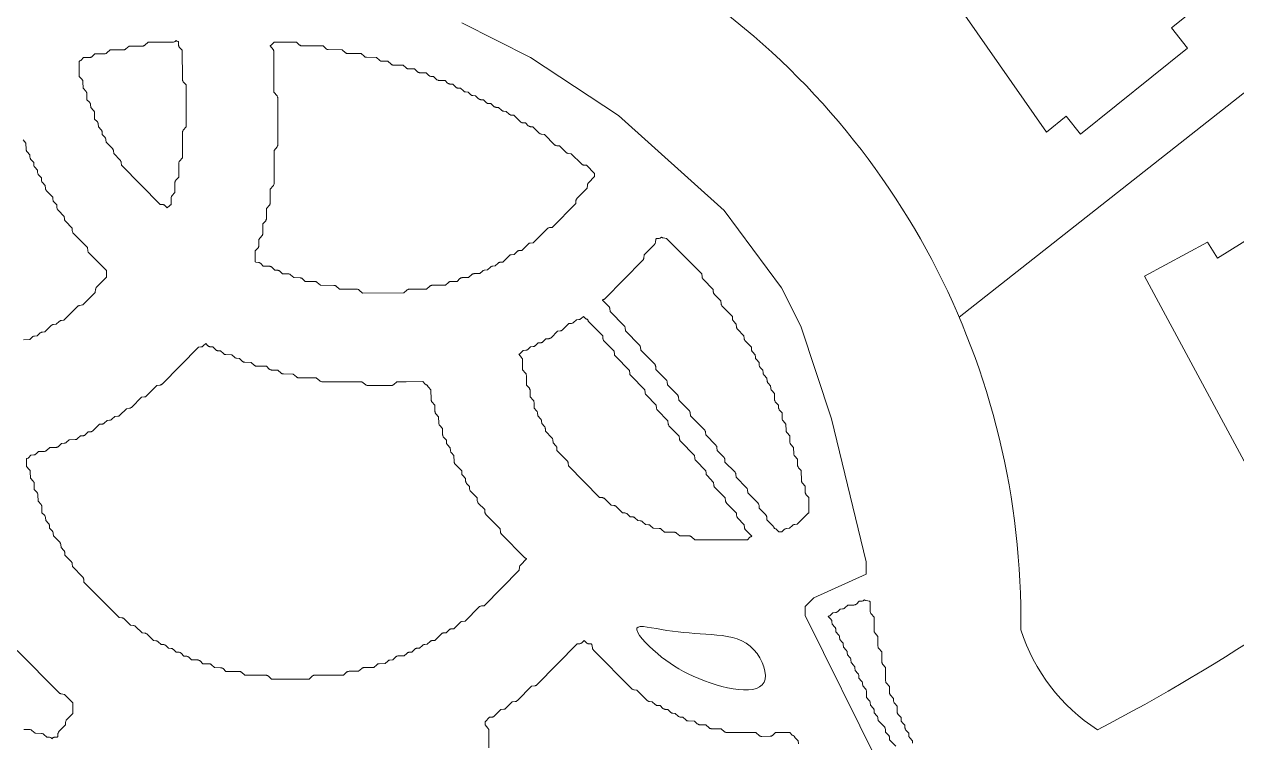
# Model space of a CAD drawing. Header units: inches. Extents: x 36 to 81.1, y 17.3 to 55.9.
# Drawn here: x 50.72 to 59.15, y 40.26 to 45.26 of the extents above; entities that cross this region are included whole.
import ezdxf

# ---------------------------------------------------------------- set-up
doc = ezdxf.new("R2010")
doc.units = ezdxf.units.IN
for name, color, linetype, lineweight in [('01_ORIGINAL_CAD', 7, 'Continuous', 20), ('02_APPROVED_PDF_OUTLINES', 7, 'Continuous', 15), ('04_APPROVED_PERIMETER', 7, 'Continuous', 15)]:
    doc.layers.add(name, color=color, linetype=linetype, lineweight=lineweight)

msp = doc.modelspace()

# ---------------------------------------------------------------- linework, layer by layer
at = {"layer": '01_ORIGINAL_CAD'}
msp.add_lwpolyline([(62.206, 47.145), (57.2226, 43.2199)], dxfattribs=at)
for points in [[(57.4256, 45.973), (58.2175, 46.6014), (59.0752, 45.5336), (58.6991, 45.2316), (58.8112, 45.092), (58.066, 44.4935), (57.9663, 44.6177), (57.8299, 44.5081), (56.9344, 45.7906), (57.343, 46.0759)], [(59.0193, 43.6305), (59.8775, 44.1647), (60.6082, 43.0063), (60.2002, 42.749), (60.2957, 42.5976), (59.4873, 42.0877), (59.4023, 42.2224), (59.2543, 42.1291), (58.5105, 43.5051), (58.9489, 43.7421)]]:
    msp.add_lwpolyline(points, close=True, dxfattribs=at)
msp.add_lwpolyline([(50.1404, 46.0145, -0.546754), (57.6505, 41.0455, 0.171391), (58.1845, 40.3509, 0.171391)], format="xyb", dxfattribs=at)
msp.add_arc((51.9611, 52.2915), 13.465, 297.52814, 322.85486, dxfattribs=at)
at = {"layer": '02_APPROVED_PDF_OUTLINES'}
for points in [[(51.1021, 45.0011), (51.1034, 45.0014), (51.1065, 45.0024), (51.1094, 45.0039), (51.1122, 45.0057), (51.1146, 45.0078), (51.1319, 45.0251), (51.1745, 45.026), (51.1776, 45.0263), (51.1806, 45.0269), (51.1835, 45.0279), (51.1863, 45.0293), (51.1889, 45.0309), (51.1912, 45.0329), (51.211, 45.0518), (51.2774, 45.0521), (51.2804, 45.0523), (51.2833, 45.0528), (51.2862, 45.0537), (51.289, 45.055), (51.2915, 45.0565), (51.2939, 45.0584), (51.3166, 45.0787), (51.41, 45.079), (51.413, 45.0792), (51.416, 45.0798), (51.4189, 45.0807), (51.4216, 45.0819), (51.4242, 45.0835), (51.4266, 45.0854), (51.4493, 45.1056), (51.5427, 45.106), (51.5457, 45.1061), (51.5487, 45.1067), (51.5515, 45.1076), (51.5543, 45.1089), (51.5569, 45.1104), (51.5592, 45.1123), (51.582, 45.1325), (51.755, 45.133), (51.7585, 45.1332), (51.7619, 45.134), (51.7652, 45.1352), (51.7684, 45.1369), (51.7712, 45.139), (51.7771, 45.1441), (51.7788, 45.1426), (51.7813, 45.1409), (51.7839, 45.1395), (51.7866, 45.1384), (51.7895, 45.1376), (51.7922, 45.1371), (51.7928, 45.1126), (51.7931, 45.1096), (51.7937, 45.1067), (51.7947, 45.1038), (51.796, 45.1011), (51.7976, 45.0986), (51.7995, 45.0963), (51.8183, 45.0761), (51.819, 44.8745), (51.8192, 44.8709), (51.82, 44.8674), (51.8213, 44.8641), (51.823, 44.861), (51.8252, 44.8581), (51.8453, 44.8351), (51.8459, 44.5441), (51.8258, 44.521), (51.8237, 44.5182), (51.8219, 44.515), (51.8207, 44.5117), (51.8199, 44.5082), (51.8197, 44.5046), (51.8197, 44.3293), (51.7997, 44.3063), (51.7975, 44.3034), (51.7958, 44.3003), (51.7946, 44.297), (51.7938, 44.2935), (51.7935, 44.2899), (51.7935, 44.1951), (51.7734, 44.1721), (51.7712, 44.1692), (51.7695, 44.1661), (51.7683, 44.1627), (51.7675, 44.1593), (51.7672, 44.1557), (51.7671, 44.0878), (51.747, 44.0647), (51.7449, 44.0618), (51.7432, 44.0587), (51.7419, 44.0554), (51.7412, 44.0519), (51.7409, 44.0483), (51.7408, 44.0024), (51.74, 44.0022), (51.7368, 44.0008), (51.7339, 43.999), (51.7312, 43.9968), (51.7144, 43.9808), (51.6976, 43.9968), (51.6948, 43.9991), (51.6918, 44.0009), (51.6885, 44.0023), (51.685, 44.0032), (51.6815, 44.0036), (51.6652, 44.0043), (51.3946, 44.2772), (51.3929, 44.2971), (51.3923, 44.3005), (51.3913, 44.3038), (51.3899, 44.307), (51.388, 44.3099), (51.3858, 44.3125), (51.3414, 44.3576), (51.3396, 44.3776), (51.3391, 44.381), (51.3381, 44.3843), (51.3366, 44.3874), (51.3348, 44.3903), (51.3325, 44.393), (51.2886, 44.4376), (51.2878, 44.4544), (51.2874, 44.4579), (51.2865, 44.4614), (51.2851, 44.4646), (51.2833, 44.4676), (51.2811, 44.4704), (51.2619, 44.4909), (51.2612, 44.5081), (51.2608, 44.5116), (51.2599, 44.515), (51.2585, 44.5183), (51.2567, 44.5213), (51.2545, 44.524), (51.2349, 44.545), (51.2331, 44.5654), (51.2326, 44.5688), (51.2316, 44.5721), (51.2301, 44.5752), (51.2283, 44.5781), (51.2261, 44.5807), (51.2088, 44.5983), (51.2078, 44.6417), (51.2076, 44.6447), (51.207, 44.6477), (51.206, 44.6506), (51.2047, 44.6533), (51.2031, 44.6559), (51.2011, 44.6582), (51.1815, 44.6792), (51.1797, 44.6996), (51.1792, 44.703), (51.1782, 44.7062), (51.1768, 44.7093), (51.1749, 44.7122), (51.1727, 44.7148), (51.1557, 44.7323), (51.1554, 44.7727), (51.1551, 44.7762), (51.1543, 44.7797), (51.153, 44.783), (51.1513, 44.7861), (51.1492, 44.789), (51.1288, 44.8122), (51.1278, 44.8564), (51.1276, 44.8594), (51.1269, 44.8624), (51.126, 44.8652), (51.1246, 44.868), (51.123, 44.8705), (51.1211, 44.8729), (51.1023, 44.893)], [(52.4291, 45.1095), (52.4304, 45.1097), (52.4335, 45.1108), (52.4365, 45.1122), (52.4392, 45.114), (52.4416, 45.1162), (52.4587, 45.1332), (52.6122, 45.1333), (52.635, 45.1131), (52.6374, 45.1112), (52.6399, 45.1097), (52.6427, 45.1084), (52.6456, 45.1075), (52.6485, 45.107), (52.6515, 45.1068), (52.7975, 45.1066), (52.8174, 45.0878), (52.8198, 45.0858), (52.8224, 45.0841), (52.8252, 45.0828), (52.8282, 45.0818), (52.8312, 45.0812), (52.8343, 45.0809), (52.9307, 45.08), (52.9536, 45.0596), (52.956, 45.0578), (52.9586, 45.0562), (52.9613, 45.055), (52.9642, 45.0541), (52.9671, 45.0535), (52.9701, 45.0533), (53.0631, 45.0531), (53.0829, 45.0343), (53.0853, 45.0323), (53.0879, 45.0306), (53.0907, 45.0293), (53.0937, 45.0283), (53.0967, 45.0277), (53.0998, 45.0275), (53.1692, 45.0265), (53.1892, 45.0076), (53.1915, 45.0056), (53.1941, 45.0039), (53.1969, 45.0026), (53.1998, 45.0016), (53.2028, 45.001), (53.2058, 45.0007), (53.2493, 44.9998), (53.2723, 44.9794), (53.2747, 44.9775), (53.2772, 44.9759), (53.28, 44.9747), (53.2828, 44.9738), (53.2858, 44.9733), (53.2888, 44.9731), (53.3552, 44.9729), (53.3751, 44.954), (53.3774, 44.952), (53.38, 44.9504), (53.3828, 44.949), (53.3857, 44.948), (53.3887, 44.9474), (53.3918, 44.9472), (53.4347, 44.9463), (53.4548, 44.9272), (53.4571, 44.9253), (53.4597, 44.9236), (53.4625, 44.9223), (53.4654, 44.9213), (53.4684, 44.9206), (53.4714, 44.9204), (53.5141, 44.9195), (53.5314, 44.9023), (53.5341, 44.9), (53.537, 44.8981), (53.5401, 44.8967), (53.5434, 44.8956), (53.5468, 44.8951), (53.5668, 44.8933), (53.5876, 44.8737), (53.5899, 44.8717), (53.5925, 44.87), (53.5953, 44.8687), (53.5982, 44.8677), (53.6012, 44.8671), (53.6043, 44.8668), (53.6469, 44.8659), (53.6643, 44.8487), (53.6669, 44.8464), (53.6698, 44.8445), (53.6729, 44.8431), (53.6762, 44.8421), (53.6797, 44.8415), (53.6997, 44.8398), (53.7204, 44.8201), (53.7232, 44.8178), (53.7262, 44.816), (53.7295, 44.8146), (53.733, 44.8137), (53.7365, 44.8132), (53.7533, 44.8125), (53.7736, 44.7933), (53.7763, 44.791), (53.7794, 44.7892), (53.7827, 44.7878), (53.7861, 44.7869), (53.7897, 44.7864), (53.8061, 44.7857), (53.8237, 44.7683), (53.8263, 44.766), (53.8292, 44.7641), (53.8324, 44.7627), (53.8357, 44.7617), (53.8391, 44.7611), (53.8591, 44.7593), (53.8798, 44.7397), (53.8826, 44.7374), (53.8857, 44.7356), (53.8889, 44.7342), (53.8924, 44.7333), (53.8959, 44.7328), (53.9127, 44.7321), (53.933, 44.7129), (53.9357, 44.7106), (53.9388, 44.7088), (53.9421, 44.7074), (53.9455, 44.7065), (53.9491, 44.706), (53.9658, 44.7053), (53.9861, 44.6861), (53.9889, 44.6838), (53.9919, 44.682), (53.9952, 44.6806), (53.9987, 44.6797), (54.0022, 44.6792), (54.019, 44.6785), (54.0393, 44.6593), (54.042, 44.657), (54.0451, 44.6552), (54.0484, 44.6538), (54.0518, 44.6529), (54.0554, 44.6524), (54.0721, 44.6517), (54.0924, 44.6325), (54.0952, 44.6302), (54.0982, 44.6284), (54.1015, 44.627), (54.105, 44.6261), (54.1085, 44.6256), (54.125, 44.6249), (54.1718, 44.5791), (54.1741, 44.5771), (54.1767, 44.5754), (54.1794, 44.5741), (54.1822, 44.573), (54.1852, 44.5723), (54.1882, 44.572), (54.205, 44.5713), (54.2253, 44.5521), (54.228, 44.5498), (54.2311, 44.5479), (54.2344, 44.5465), (54.2378, 44.5456), (54.2414, 44.5452), (54.2577, 44.5445), (54.3019, 44.5003), (54.3045, 44.498), (54.3075, 44.4961), (54.3106, 44.4946), (54.314, 44.4936), (54.3174, 44.4931), (54.337, 44.4913), (54.4082, 44.4199), (54.4109, 44.4176), (54.4138, 44.4157), (54.4169, 44.4142), (54.4203, 44.4132), (54.4237, 44.4126), (54.4433, 44.4109), (54.488, 44.3662), (54.4906, 44.364), (54.4935, 44.3621), (54.4967, 44.3606), (54.5, 44.3596), (54.5035, 44.359), (54.5231, 44.3573), (54.5943, 44.2858), (54.5969, 44.2835), (54.5998, 44.2816), (54.603, 44.2802), (54.6063, 44.2791), (54.6098, 44.2786), (54.6293, 44.2768), (54.6867, 44.219), (54.6868, 44.1981), (54.6434, 44.1538), (54.6412, 44.1512), (54.6393, 44.1483), (54.6379, 44.1452), (54.6369, 44.1419), (54.6364, 44.1384), (54.6347, 44.1185), (54.564, 44.0464), (54.5618, 44.0438), (54.5599, 44.0409), (54.5585, 44.0378), (54.5575, 44.0344), (54.5569, 44.031), (54.5553, 44.0111), (54.3913, 43.8449), (54.3718, 43.8431), (54.3683, 43.8426), (54.365, 43.8415), (54.3618, 43.84), (54.3589, 43.8381), (54.3563, 43.8358), (54.2588, 43.7374), (54.2393, 43.7357), (54.2358, 43.7351), (54.2325, 43.7341), (54.2293, 43.7326), (54.2264, 43.7307), (54.2238, 43.7284), (54.1798, 43.6841), (54.1635, 43.6834), (54.1599, 43.683), (54.1565, 43.6821), (54.1532, 43.6807), (54.1501, 43.6788), (54.1473, 43.6765), (54.1267, 43.6568), (54.1067, 43.655), (54.1033, 43.6545), (54.0999, 43.6534), (54.0968, 43.652), (54.0938, 43.6501), (54.0912, 43.6478), (54.0472, 43.6035), (54.0309, 43.6028), (54.0273, 43.6024), (54.0239, 43.6014), (54.0206, 43.6), (54.0175, 43.5982), (54.0148, 43.5959), (53.9946, 43.5767), (53.9779, 43.5759), (53.9743, 43.5755), (53.9708, 43.5746), (53.9676, 43.5732), (53.9645, 43.5713), (53.9617, 43.569), (53.9411, 43.5493), (53.9211, 43.5475), (53.9177, 43.547), (53.9144, 43.546), (53.9112, 43.5445), (53.9083, 43.5426), (53.9057, 43.5403), (53.8886, 43.5233), (53.849, 43.523), (53.846, 43.5228), (53.8431, 43.5223), (53.8402, 43.5213), (53.8375, 43.5201), (53.8349, 43.5185), (53.8326, 43.5167), (53.8096, 43.4962), (53.7662, 43.4952), (53.7632, 43.495), (53.7601, 43.4943), (53.7572, 43.4933), (53.7545, 43.492), (53.7519, 43.4903), (53.7495, 43.4883), (53.7296, 43.4693), (53.6866, 43.4683), (53.6836, 43.4681), (53.6806, 43.4674), (53.6777, 43.4664), (53.6749, 43.4651), (53.6723, 43.4634), (53.67, 43.4614), (53.6502, 43.4426), (53.5573, 43.4423), (53.5543, 43.4421), (53.5513, 43.4415), (53.5484, 43.4406), (53.5457, 43.4394), (53.5431, 43.4378), (53.5407, 43.4359), (53.518, 43.4157), (53.3981, 43.4153), (53.3951, 43.4151), (53.3921, 43.4146), (53.3892, 43.4137), (53.3865, 43.4124), (53.3839, 43.4108), (53.3815, 43.409), (53.3588, 43.3887), (53.0718, 43.3885), (53.049, 43.4087), (53.0466, 43.4106), (53.0441, 43.4122), (53.0413, 43.4134), (53.0384, 43.4143), (53.0355, 43.4149), (53.0325, 43.415), (52.9125, 43.4152), (52.8897, 43.4355), (52.8873, 43.4373), (52.8847, 43.4389), (52.882, 43.4401), (52.8791, 43.441), (52.8762, 43.4416), (52.8732, 43.4418), (52.7798, 43.442), (52.7569, 43.4622), (52.7546, 43.4641), (52.752, 43.4656), (52.7492, 43.4669), (52.7464, 43.4678), (52.7434, 43.4683), (52.7404, 43.4685), (52.674, 43.4687), (52.6541, 43.4875), (52.6518, 43.4895), (52.6492, 43.4912), (52.6464, 43.4925), (52.6435, 43.4935), (52.6405, 43.4941), (52.6375, 43.4944), (52.594, 43.4953), (52.571, 43.5157), (52.5687, 43.5176), (52.5661, 43.5192), (52.5634, 43.5204), (52.5605, 43.5213), (52.5575, 43.5218), (52.5546, 43.522), (52.515, 43.5222), (52.4978, 43.5393), (52.4952, 43.5416), (52.4922, 43.5435), (52.4891, 43.5449), (52.4858, 43.5459), (52.4824, 43.5465), (52.4624, 43.5482), (52.4416, 43.5679), (52.4393, 43.5699), (52.4367, 43.5715), (52.4339, 43.5729), (52.431, 43.5739), (52.428, 43.5745), (52.425, 43.5748), (52.3823, 43.5757), (52.365, 43.5929), (52.3623, 43.5952), (52.3594, 43.597), (52.3563, 43.5985), (52.353, 43.5995), (52.3496, 43.6), (52.33, 43.6018), (52.3258, 43.606), (52.3257, 43.6809), (52.3443, 43.701), (52.3463, 43.7034), (52.3479, 43.7059), (52.3492, 43.7087), (52.3502, 43.7116), (52.3508, 43.7145), (52.351, 43.7176), (52.3519, 43.7617), (52.3721, 43.785), (52.3742, 43.7878), (52.376, 43.7909), (52.3772, 43.7943), (52.378, 43.7978), (52.3782, 43.8013), (52.3784, 43.8688), (52.3971, 43.8889), (52.399, 43.8913), (52.4006, 43.8939), (52.402, 43.8967), (52.4029, 43.8996), (52.4035, 43.9026), (52.4037, 43.9057), (52.4046, 43.9765), (52.4248, 43.9997), (52.4269, 44.0026), (52.4286, 44.0057), (52.4299, 44.0091), (52.4307, 44.0125), (52.4309, 44.0161), (52.431, 44.1109), (52.4511, 44.1339), (52.4532, 44.1368), (52.4549, 44.1399), (52.4562, 44.1433), (52.457, 44.1468), (52.4572, 44.1504), (52.457, 44.3799), (52.478, 44.406), (52.48, 44.4088), (52.4815, 44.4118), (52.4826, 44.415), (52.4833, 44.4184), (52.4835, 44.4217), (52.4829, 44.7438), (52.4827, 44.7472), (52.482, 44.7505), (52.4809, 44.7537), (52.4793, 44.7567), (52.4774, 44.7595), (52.4563, 44.7856), (52.4558, 45.0659), (52.4555, 45.0692), (52.4548, 45.0726), (52.4537, 45.0757), (52.4522, 45.0788), (52.4502, 45.0815), (52.4291, 45.1077)], [(55.1516, 43.7771), (55.1528, 43.7761), (55.1555, 43.7743), (55.1584, 43.7728), (55.1614, 43.7717), (55.1646, 43.7711), (55.1872, 43.7678), (55.4322, 43.5208), (55.4339, 43.5009), (55.4345, 43.4975), (55.4355, 43.4942), (55.4369, 43.491), (55.4388, 43.4881), (55.441, 43.4855), (55.5116, 43.414), (55.5123, 43.3972), (55.5126, 43.3942), (55.5133, 43.3913), (55.5143, 43.3885), (55.5157, 43.3858), (55.5173, 43.3833), (55.5193, 43.381), (55.5652, 43.3333), (55.567, 43.3131), (55.5675, 43.3097), (55.5685, 43.3064), (55.57, 43.3032), (55.5719, 43.3003), (55.5741, 43.2977), (55.6446, 43.2262), (55.6454, 43.2094), (55.6458, 43.2059), (55.6467, 43.2025), (55.6481, 43.1993), (55.6499, 43.1962), (55.6521, 43.1935), (55.6717, 43.1725), (55.6735, 43.1521), (55.674, 43.1487), (55.675, 43.1454), (55.6765, 43.1423), (55.6783, 43.1394), (55.6806, 43.1368), (55.725, 43.0917), (55.7267, 43.0717), (55.7273, 43.0682), (55.7283, 43.065), (55.7297, 43.0618), (55.7316, 43.0589), (55.7338, 43.0563), (55.7778, 43.0116), (55.7785, 42.9948), (55.7789, 42.9913), (55.7798, 42.9879), (55.7812, 42.9846), (55.783, 42.9816), (55.7852, 42.9789), (55.8044, 42.9583), (55.8052, 42.9412), (55.8056, 42.9377), (55.8065, 42.9342), (55.8078, 42.931), (55.8096, 42.928), (55.8119, 42.9252), (55.831, 42.9047), (55.8318, 42.8875), (55.8322, 42.884), (55.8331, 42.8806), (55.8345, 42.8773), (55.8363, 42.8743), (55.8385, 42.8716), (55.8577, 42.851), (55.8585, 42.8338), (55.8589, 42.8303), (55.8598, 42.8269), (55.8611, 42.8237), (55.8629, 42.8206), (55.8652, 42.8179), (55.8848, 42.7969), (55.8865, 42.7765), (55.8871, 42.7731), (55.8881, 42.7699), (55.8895, 42.7668), (55.8913, 42.7639), (55.8936, 42.7613), (55.911, 42.7434), (55.9118, 42.7265), (55.9122, 42.723), (55.9131, 42.7196), (55.9144, 42.7163), (55.9162, 42.7133), (55.9185, 42.7106), (55.9374, 42.6903), (55.9384, 42.6466), (55.9387, 42.6435), (55.9393, 42.6406), (55.9403, 42.6377), (55.9416, 42.635), (55.9432, 42.6324), (55.9452, 42.6301), (55.9647, 42.6091), (55.9665, 42.5887), (55.9671, 42.5853), (55.9681, 42.5821), (55.9695, 42.5789), (55.9713, 42.5761), (55.9735, 42.5734), (55.9906, 42.5559), (55.9909, 42.5156), (55.9912, 42.512), (55.992, 42.5086), (55.9932, 42.5052), (55.995, 42.5021), (55.9971, 42.4993), (56.0175, 42.4761), (56.0185, 42.4319), (56.0187, 42.4289), (56.0193, 42.4259), (56.0203, 42.423), (56.0216, 42.4203), (56.0233, 42.4178), (56.0252, 42.4154), (56.0442, 42.3951), (56.0452, 42.3514), (56.0454, 42.3484), (56.046, 42.3454), (56.047, 42.3425), (56.0483, 42.3398), (56.05, 42.3373), (56.0519, 42.3349), (56.0709, 42.3146), (56.0719, 42.2709), (56.0721, 42.2679), (56.0727, 42.2649), (56.0737, 42.262), (56.075, 42.2593), (56.0767, 42.2568), (56.0786, 42.2544), (56.0976, 42.2341), (56.0986, 42.1904), (56.0988, 42.1874), (56.0994, 42.1844), (56.1004, 42.1815), (56.1017, 42.1788), (56.1034, 42.1763), (56.1053, 42.1739), (56.1242, 42.1537), (56.1253, 42.0832), (56.1255, 42.0802), (56.1262, 42.0772), (56.1271, 42.0743), (56.1284, 42.0715), (56.1301, 42.0689), (56.132, 42.0666), (56.151, 42.0463), (56.152, 42.0026), (56.1523, 41.9995), (56.1529, 41.9966), (56.1539, 41.9937), (56.1552, 41.991), (56.1568, 41.9884), (56.1587, 41.9861), (56.1775, 41.966), (56.1777, 41.8578), (56.1764, 41.8576), (56.1732, 41.8565), (56.1703, 41.855), (56.1675, 41.8532), (56.1651, 41.851), (56.0946, 41.7799), (56.0783, 41.7792), (56.0747, 41.7788), (56.0713, 41.7779), (56.068, 41.7764), (56.0649, 41.7746), (56.0622, 41.7723), (56.0415, 41.7526), (56.0215, 41.7508), (56.0181, 41.7503), (56.0148, 41.7493), (56.0116, 41.7478), (56.0087, 41.7459), (56.0061, 41.7436), (55.9891, 41.7266), (55.9691, 41.7266), (55.952, 41.7436), (55.9495, 41.7458), (55.9468, 41.7476), (55.9438, 41.749), (55.9407, 41.75), (55.9375, 41.7507), (55.9368, 41.7508), (55.9367, 41.7517), (55.9361, 41.7549), (55.935, 41.7579), (55.9336, 41.7609), (55.9318, 41.7636), (55.9297, 41.7661), (55.8853, 41.8112), (55.8835, 41.8312), (55.883, 41.8346), (55.882, 41.8379), (55.8806, 41.841), (55.8787, 41.8439), (55.8765, 41.8466), (55.8321, 41.8917), (55.8303, 41.9117), (55.8298, 41.9151), (55.8288, 41.9184), (55.8273, 41.9215), (55.8254, 41.9244), (55.8232, 41.9271), (55.7522, 41.999), (55.7505, 42.019), (55.7499, 42.0224), (55.7489, 42.0257), (55.7475, 42.0288), (55.7456, 42.0317), (55.7434, 42.0344), (55.6719, 42.1068), (55.6686, 42.1298), (55.668, 42.133), (55.6669, 42.136), (55.6655, 42.1389), (55.6637, 42.1415), (55.6616, 42.144), (55.593, 42.2132), (55.5922, 42.2299), (55.5919, 42.2329), (55.5913, 42.2359), (55.5902, 42.2387), (55.5889, 42.2414), (55.5872, 42.2439), (55.5853, 42.2462), (55.5393, 42.2939), (55.5376, 42.3141), (55.537, 42.3175), (55.536, 42.3208), (55.5346, 42.3239), (55.5327, 42.3268), (55.5304, 42.3294), (55.4595, 42.4014), (55.4577, 42.4214), (55.4572, 42.4248), (55.4562, 42.4281), (55.4547, 42.4312), (55.4529, 42.4341), (55.4506, 42.4368), (55.353, 42.5355), (55.3513, 42.5555), (55.3507, 42.5589), (55.3497, 42.5622), (55.3483, 42.5653), (55.3464, 42.5682), (55.3442, 42.5709), (55.2727, 42.6433), (55.2695, 42.6663), (55.2688, 42.6695), (55.2678, 42.6725), (55.2663, 42.6754), (55.2646, 42.6781), (55.2625, 42.6805), (55.1934, 42.7501), (55.1916, 42.7701), (55.1911, 42.7735), (55.1901, 42.7768), (55.1886, 42.7799), (55.1868, 42.7828), (55.1845, 42.7855), (55.1135, 42.8574), (55.1118, 42.8774), (55.1112, 42.8808), (55.1102, 42.8841), (55.1088, 42.8872), (55.1069, 42.8902), (55.1047, 42.8928), (55.0071, 42.9915), (55.0053, 43.0115), (55.0048, 43.0149), (55.0038, 43.0182), (55.0023, 43.0214), (55.0005, 43.0243), (54.9982, 43.0269), (54.9007, 43.1257), (54.8989, 43.1456), (54.8984, 43.149), (54.8974, 43.1524), (54.8959, 43.1555), (54.894, 43.1584), (54.8918, 43.161), (54.7942, 43.2598), (54.7925, 43.2798), (54.7919, 43.2832), (54.7909, 43.2865), (54.7895, 43.2896), (54.7876, 43.2925), (54.7854, 43.2951), (54.7419, 43.3393), (54.7419, 43.3411), (54.7439, 43.3416), (54.7468, 43.3423), (54.7496, 43.3434), (54.7522, 43.3448), (54.7546, 43.3465), (54.7568, 43.3485), (55.0217, 43.6171), (55.0238, 43.6195), (55.0256, 43.6222), (55.027, 43.6251), (55.0281, 43.6281), (55.0287, 43.6313), (55.0319, 43.6543), (55.1031, 43.7269), (55.1053, 43.7295), (55.1072, 43.7324), (55.1086, 43.7355), (55.1096, 43.7388), (55.1101, 43.7423), (55.1118, 43.7622), (55.1163, 43.7668), (55.1326, 43.7675), (55.1361, 43.7679), (55.1395, 43.7688), (55.1428, 43.7702), (55.1458, 43.772), (55.1485, 43.7742)], [(54.1586, 42.9636), (54.1599, 42.9638), (54.163, 42.9649), (54.1659, 42.9663), (54.1687, 42.9681), (54.1711, 42.9703), (54.1891, 42.9882), (54.2088, 42.99), (54.2122, 42.9905), (54.2155, 42.9915), (54.2186, 42.993), (54.2215, 42.9949), (54.2242, 42.9972), (54.2417, 43.0146), (54.2581, 43.0154), (54.2616, 43.0158), (54.2651, 43.0167), (54.2684, 43.0181), (54.2714, 43.02), (54.2742, 43.0222), (54.2944, 43.0415), (54.3111, 43.0422), (54.3147, 43.0427), (54.3181, 43.0436), (54.3214, 43.045), (54.3245, 43.0468), (54.3272, 43.0491), (54.3479, 43.0688), (54.3679, 43.0706), (54.3713, 43.0712), (54.3746, 43.0722), (54.3778, 43.0737), (54.3807, 43.0756), (54.3833, 43.0779), (54.4278, 43.1226), (54.4474, 43.1243), (54.4508, 43.1249), (54.4542, 43.1259), (54.4573, 43.1274), (54.4602, 43.1293), (54.4629, 43.1316), (54.5069, 43.1759), (54.5232, 43.1766), (54.5268, 43.177), (54.5302, 43.1779), (54.5335, 43.1793), (54.5366, 43.1812), (54.5393, 43.1835), (54.5595, 43.2027), (54.5762, 43.2035), (54.5798, 43.2039), (54.5832, 43.2048), (54.5865, 43.2062), (54.5896, 43.2081), (54.5924, 43.2103), (54.6089, 43.2261), (54.623, 43.2121), (54.6254, 43.21), (54.6282, 43.2082), (54.6311, 43.2068), (54.6342, 43.2057), (54.6374, 43.2051), (54.6394, 43.2048), (54.6404, 43.2002), (54.6413, 43.1966), (54.6428, 43.1933), (54.6448, 43.1902), (54.6471, 43.1874), (54.7428, 43.0909), (54.7446, 43.0709), (54.7451, 43.0675), (54.7461, 43.0642), (54.7476, 43.0611), (54.7494, 43.0582), (54.7517, 43.0555), (54.8227, 42.9836), (54.8244, 42.9636), (54.825, 42.9602), (54.826, 42.9569), (54.8274, 42.9538), (54.8293, 42.9509), (54.8315, 42.9482), (54.9291, 42.8495), (54.9308, 42.8295), (54.9314, 42.8261), (54.9324, 42.8228), (54.9338, 42.8196), (54.9357, 42.8167), (54.938, 42.8141), (55.0355, 42.7154), (55.0373, 42.6954), (55.0378, 42.692), (55.0388, 42.6887), (55.0403, 42.6855), (55.0421, 42.6826), (55.0444, 42.68), (55.1154, 42.6081), (55.1171, 42.5881), (55.1177, 42.5847), (55.1187, 42.5814), (55.1201, 42.5782), (55.122, 42.5753), (55.1242, 42.5727), (55.1957, 42.5002), (55.1989, 42.4772), (55.1996, 42.4741), (55.2006, 42.4711), (55.2021, 42.4682), (55.2038, 42.4655), (55.206, 42.4631), (55.275, 42.3934), (55.2768, 42.3735), (55.2773, 42.3701), (55.2783, 42.3668), (55.2798, 42.3636), (55.2817, 42.3607), (55.2839, 42.3581), (55.3815, 42.2593), (55.3832, 42.2394), (55.3838, 42.2359), (55.3848, 42.2326), (55.3862, 42.2295), (55.3881, 42.2266), (55.3903, 42.224), (55.4609, 42.1525), (55.4616, 42.1357), (55.4619, 42.1327), (55.4626, 42.1298), (55.4636, 42.127), (55.465, 42.1243), (55.4666, 42.1218), (55.4686, 42.1195), (55.5145, 42.0717), (55.5163, 42.0516), (55.5168, 42.0482), (55.5178, 42.0449), (55.5193, 42.0417), (55.5212, 42.0388), (55.5234, 42.0362), (55.5949, 41.9637), (55.5981, 41.9407), (55.5988, 41.9376), (55.5998, 41.9345), (55.6013, 41.9317), (55.603, 41.929), (55.6051, 41.9266), (55.6738, 41.8574), (55.6745, 41.8406), (55.6749, 41.8376), (55.6755, 41.8347), (55.6765, 41.8319), (55.6779, 41.8292), (55.6796, 41.8267), (55.6815, 41.8244), (55.7274, 41.7767), (55.7292, 41.7565), (55.7298, 41.7531), (55.7308, 41.7498), (55.7322, 41.7467), (55.7341, 41.7438), (55.7363, 41.7411), (55.7798, 41.6969), (55.7798, 41.6965), (55.7785, 41.6962), (55.7754, 41.6952), (55.7725, 41.6937), (55.7698, 41.6919), (55.7673, 41.6898), (55.7503, 41.6728), (55.3844, 41.6725), (55.3616, 41.6927), (55.3593, 41.6946), (55.3567, 41.6961), (55.354, 41.6974), (55.3511, 41.6983), (55.3481, 41.6988), (55.3451, 41.699), (55.2783, 41.6992), (55.2554, 41.7195), (55.253, 41.7213), (55.2505, 41.7229), (55.2477, 41.7241), (55.2449, 41.725), (55.2419, 41.7256), (55.2389, 41.7258), (55.1725, 41.726), (55.1526, 41.7448), (55.1503, 41.7468), (55.1477, 41.7485), (55.1449, 41.7498), (55.142, 41.7508), (55.139, 41.7514), (55.136, 41.7517), (55.0933, 41.7526), (55.0759, 41.7698), (55.0733, 41.7721), (55.0704, 41.7739), (55.0673, 41.7754), (55.064, 41.7764), (55.0605, 41.777), (55.0406, 41.7787), (55.0198, 41.7984), (55.017, 41.8007), (55.014, 41.8025), (55.0107, 41.8039), (55.0072, 41.8048), (55.0037, 41.8052), (54.987, 41.806), (54.9667, 41.8252), (54.9639, 41.8275), (54.9608, 41.8293), (54.9576, 41.8307), (54.9541, 41.8316), (54.9505, 41.832), (54.9338, 41.8328), (54.9135, 41.852), (54.9108, 41.8543), (54.9077, 41.8561), (54.9044, 41.8575), (54.901, 41.8584), (54.8974, 41.8588), (54.8811, 41.8595), (54.8369, 41.9037), (54.8342, 41.906), (54.8313, 41.9079), (54.8282, 41.9094), (54.8248, 41.9104), (54.8214, 41.911), (54.8016, 41.9127), (54.7543, 41.959), (54.752, 41.961), (54.7495, 41.9627), (54.7468, 41.964), (54.7439, 41.9651), (54.741, 41.9658), (54.7379, 41.9661), (54.7216, 41.9668), (54.5043, 42.186), (54.5025, 42.2059), (54.502, 42.2093), (54.501, 42.2126), (54.4995, 42.2158), (54.4977, 42.2187), (54.4954, 42.2213), (54.4249, 42.2928), (54.4241, 42.3096), (54.4237, 42.3131), (54.4228, 42.3165), (54.4215, 42.3198), (54.4197, 42.3228), (54.4174, 42.3255), (54.3978, 42.3465), (54.396, 42.3669), (54.3955, 42.3703), (54.3945, 42.3736), (54.3931, 42.3767), (54.3912, 42.3796), (54.389, 42.3822), (54.345, 42.4269), (54.3442, 42.4437), (54.3438, 42.4472), (54.3429, 42.4506), (54.3416, 42.4539), (54.3398, 42.4569), (54.3375, 42.4597), (54.3184, 42.4802), (54.3176, 42.4974), (54.3172, 42.5009), (54.3163, 42.5043), (54.3149, 42.5076), (54.3131, 42.5106), (54.3109, 42.5133), (54.2913, 42.5343), (54.2895, 42.5547), (54.289, 42.5581), (54.288, 42.5614), (54.2866, 42.5645), (54.2847, 42.5674), (54.2825, 42.57), (54.2654, 42.5875), (54.2651, 42.6278), (54.2648, 42.6314), (54.2641, 42.6348), (54.2628, 42.6382), (54.2611, 42.6413), (54.2589, 42.6441), (54.2386, 42.6674), (54.2376, 42.7115), (54.2373, 42.7145), (54.2367, 42.7175), (54.2357, 42.7204), (54.2344, 42.7231), (54.2328, 42.7257), (54.2309, 42.728), (54.2121, 42.7481), (54.2117, 42.8156), (54.2114, 42.8192), (54.2106, 42.8226), (54.2094, 42.826), (54.2076, 42.8291), (54.2055, 42.8319), (54.1853, 42.855), (54.1849, 42.923), (54.1847, 42.9265), (54.1839, 42.93), (54.1826, 42.9333), (54.1809, 42.9364), (54.1787, 42.9393), (54.1586, 42.9623)], [(50.7358, 42.2363), (50.7371, 42.2366), (50.7402, 42.2376), (50.7431, 42.2391), (50.7458, 42.2409), (50.7483, 42.243), (50.7662, 42.2609), (50.7859, 42.2627), (50.7893, 42.2633), (50.7926, 42.2643), (50.7958, 42.2657), (50.7987, 42.2676), (50.8013, 42.2699), (50.8184, 42.287), (50.858, 42.2872), (50.861, 42.2874), (50.8639, 42.288), (50.8668, 42.2889), (50.8695, 42.2901), (50.8721, 42.2917), (50.8744, 42.2936), (50.8974, 42.314), (50.9408, 42.315), (50.9439, 42.3153), (50.9469, 42.3159), (50.9498, 42.3169), (50.9525, 42.3182), (50.9551, 42.3199), (50.9575, 42.3219), (50.9781, 42.3416), (50.9981, 42.3434), (51.0015, 42.3439), (51.0049, 42.345), (51.008, 42.3464), (51.0109, 42.3483), (51.0135, 42.3506), (51.0308, 42.3678), (51.0734, 42.3688), (51.0765, 42.369), (51.0795, 42.3697), (51.0824, 42.3707), (51.0852, 42.372), (51.0877, 42.3737), (51.0901, 42.3757), (51.1103, 42.3949), (51.127, 42.3957), (51.1306, 42.3961), (51.134, 42.397), (51.1373, 42.3984), (51.1404, 42.4003), (51.1431, 42.4026), (51.1638, 42.4222), (51.1838, 42.4241), (51.1872, 42.4246), (51.1905, 42.4256), (51.1937, 42.4271), (51.1966, 42.429), (51.1993, 42.4313), (51.2432, 42.4756), (51.2596, 42.4763), (51.2631, 42.4767), (51.2666, 42.4776), (51.2699, 42.479), (51.2729, 42.4809), (51.2757, 42.4832), (51.2959, 42.5024), (51.3126, 42.5032), (51.3162, 42.5036), (51.3196, 42.5045), (51.3229, 42.5059), (51.326, 42.5078), (51.3287, 42.5101), (51.3494, 42.5297), (51.3694, 42.5316), (51.3728, 42.5321), (51.3762, 42.5331), (51.3793, 42.5346), (51.3822, 42.5365), (51.3849, 42.5388), (51.4298, 42.5841), (51.4525, 42.5873), (51.4557, 42.588), (51.4588, 42.5891), (51.4616, 42.5905), (51.4643, 42.5924), (51.4667, 42.5945), (51.5354, 42.6641), (51.5549, 42.6659), (51.5584, 42.6664), (51.5617, 42.6675), (51.5649, 42.669), (51.5678, 42.6709), (51.5704, 42.6732), (51.6419, 42.7453), (51.6646, 42.7485), (51.6677, 42.7492), (51.6708, 42.7503), (51.6737, 42.7517), (51.6764, 42.7536), (51.6788, 42.7557), (51.9324, 43.0129), (51.9487, 43.0136), (51.9523, 43.014), (51.9557, 43.015), (51.959, 43.0164), (51.9621, 43.0182), (51.9648, 43.0205), (51.9814, 43.0363), (51.9954, 43.0223), (51.9981, 43.02), (52.001, 43.0182), (52.0041, 43.0167), (52.0074, 43.0157), (52.0108, 43.0151), (52.0308, 43.0134), (52.0516, 42.9937), (52.0544, 42.9914), (52.0574, 42.9896), (52.0607, 42.9882), (52.0642, 42.9873), (52.0677, 42.9869), (52.0844, 42.9861), (52.1047, 42.9669), (52.1071, 42.9649), (52.1097, 42.9633), (52.1124, 42.9619), (52.1153, 42.9609), (52.1183, 42.9603), (52.1214, 42.9601), (52.164, 42.9591), (52.1814, 42.9419), (52.184, 42.9397), (52.1869, 42.9378), (52.1901, 42.9363), (52.1934, 42.9353), (52.1968, 42.9348), (52.2168, 42.933), (52.2376, 42.9133), (52.2399, 42.9113), (52.2425, 42.9097), (52.2453, 42.9083), (52.2482, 42.9074), (52.2512, 42.9067), (52.2542, 42.9065), (52.2977, 42.9055), (52.3207, 42.8851), (52.3231, 42.8833), (52.3256, 42.8817), (52.3284, 42.8805), (52.3312, 42.8796), (52.3342, 42.879), (52.3372, 42.8788), (52.4036, 42.8786), (52.4235, 42.8598), (52.4258, 42.8578), (52.4284, 42.8561), (52.4312, 42.8548), (52.4341, 42.8538), (52.4371, 42.8532), (52.4401, 42.8529), (52.4836, 42.852), (52.5066, 42.8316), (52.509, 42.8297), (52.5115, 42.8282), (52.5143, 42.8269), (52.5171, 42.826), (52.5201, 42.8255), (52.5231, 42.8253), (52.59, 42.8251), (52.6128, 42.8048), (52.6152, 42.803), (52.6178, 42.8014), (52.6205, 42.8002), (52.6234, 42.7993), (52.6264, 42.7987), (52.6294, 42.7985), (52.7499, 42.7983), (52.7759, 42.7771), (52.7787, 42.7752), (52.7817, 42.7736), (52.7849, 42.7724), (52.7883, 42.7717), (52.7917, 42.7715), (53.0685, 42.7717), (53.0945, 42.7505), (53.0973, 42.7486), (53.1003, 42.747), (53.1035, 42.7458), (53.1069, 42.7451), (53.1103, 42.7449), (53.2725, 42.7453), (53.2756, 42.7455), (53.2785, 42.7461), (53.2814, 42.747), (53.2842, 42.7482), (53.2867, 42.7498), (53.2891, 42.7517), (53.3118, 42.7719), (53.3757, 42.7719), (53.4918, 42.772), (53.509, 42.755), (53.5115, 42.7529), (53.5142, 42.7511), (53.5171, 42.7496), (53.5202, 42.7486), (53.5234, 42.748), (53.5241, 42.7479), (53.5243, 42.747), (53.5249, 42.7438), (53.5259, 42.7407), (53.5273, 42.7378), (53.5291, 42.7351), (53.5312, 42.7327), (53.5482, 42.7152), (53.5486, 42.648), (53.5489, 42.6444), (53.5496, 42.641), (53.5509, 42.6376), (53.5526, 42.6345), (53.5548, 42.6317), (53.5751, 42.6084), (53.5761, 42.5643), (53.5764, 42.5612), (53.577, 42.5583), (53.578, 42.5554), (53.5793, 42.5527), (53.5809, 42.5501), (53.5829, 42.5478), (53.6018, 42.5275), (53.6028, 42.4838), (53.6031, 42.4807), (53.6037, 42.4778), (53.6047, 42.4749), (53.606, 42.4722), (53.6076, 42.4696), (53.6096, 42.4673), (53.6285, 42.447), (53.6295, 42.4033), (53.6298, 42.4002), (53.6304, 42.3973), (53.6314, 42.3944), (53.6327, 42.3917), (53.6343, 42.3891), (53.6363, 42.3868), (53.6554, 42.3662), (53.6562, 42.3491), (53.6566, 42.3456), (53.6575, 42.3422), (53.6589, 42.3389), (53.6607, 42.3359), (53.6629, 42.3331), (53.6825, 42.3121), (53.6843, 42.2918), (53.6848, 42.2884), (53.6858, 42.2851), (53.6872, 42.282), (53.6891, 42.2791), (53.6913, 42.2765), (53.7085, 42.2588), (53.7095, 42.2154), (53.7098, 42.2124), (53.7104, 42.2093), (53.7114, 42.2064), (53.7128, 42.2036), (53.7145, 42.201), (53.7165, 42.1987), (53.762, 42.1514), (53.7628, 42.1344), (53.7632, 42.1309), (53.7641, 42.1275), (53.7655, 42.1243), (53.7673, 42.1212), (53.7695, 42.1185), (53.7887, 42.0979), (53.7894, 42.0808), (53.7898, 42.0773), (53.7907, 42.0738), (53.7921, 42.0706), (53.7939, 42.0676), (53.7961, 42.0648), (53.8157, 42.0438), (53.8175, 42.0235), (53.8181, 42.0201), (53.8191, 42.0168), (53.8205, 42.0136), (53.8224, 42.0107), (53.8246, 42.0081), (53.869, 41.963), (53.8708, 41.943), (53.8713, 41.9396), (53.8723, 41.9363), (53.8737, 41.9331), (53.8756, 41.9302), (53.8778, 41.9276), (53.9222, 41.8825), (53.924, 41.8625), (53.9245, 41.8591), (53.9255, 41.8558), (53.927, 41.8526), (53.9289, 41.8497), (53.9311, 41.8471), (54.0292, 41.7478), (54.0324, 41.7248), (54.0331, 41.7217), (54.0341, 41.7187), (54.0355, 41.7158), (54.0373, 41.7131), (54.0394, 41.7107), (54.199, 41.5498), (54.2012, 41.5478), (54.2036, 41.5461), (54.2062, 41.5447), (54.209, 41.5436), (54.2119, 41.5429), (54.214, 41.5424), (54.214, 41.5406), (54.1707, 41.4963), (54.1684, 41.4937), (54.1666, 41.4908), (54.1652, 41.4876), (54.1642, 41.4843), (54.1636, 41.4809), (54.162, 41.461), (53.9185, 41.2142), (53.899, 41.2124), (53.8955, 41.2119), (53.8922, 41.2108), (53.889, 41.2093), (53.8861, 41.2074), (53.8835, 41.2051), (53.7861, 41.1067), (53.7665, 41.105), (53.763, 41.1044), (53.7597, 41.1034), (53.7565, 41.1019), (53.7536, 41.1), (53.751, 41.0977), (53.707, 41.0535), (53.6907, 41.0527), (53.6871, 41.0523), (53.6837, 41.0514), (53.6804, 41.05), (53.6773, 41.0481), (53.6746, 41.0458), (53.6539, 41.0262), (53.6339, 41.0244), (53.6305, 41.0238), (53.6271, 41.0228), (53.624, 41.0213), (53.6211, 41.0194), (53.6184, 41.0171), (53.5744, 40.9728), (53.5581, 40.9721), (53.5546, 40.9717), (53.5511, 40.9708), (53.5478, 40.9694), (53.5447, 40.9675), (53.542, 40.9652), (53.5218, 40.946), (53.5051, 40.9452), (53.5015, 40.9448), (53.4981, 40.9439), (53.4948, 40.9425), (53.4917, 40.9406), (53.489, 40.9383), (53.4687, 40.9191), (53.452, 40.9183), (53.4485, 40.9179), (53.445, 40.917), (53.4417, 40.9156), (53.4387, 40.9137), (53.4359, 40.9115), (53.4152, 40.8918), (53.3953, 40.89), (53.3918, 40.8894), (53.3885, 40.8884), (53.3854, 40.8869), (53.3825, 40.8851), (53.3799, 40.8828), (53.3626, 40.8655), (53.32, 40.8646), (53.3169, 40.8643), (53.3139, 40.8637), (53.311, 40.8627), (53.3082, 40.8613), (53.3056, 40.8597), (53.3033, 40.8577), (53.2826, 40.838), (53.2626, 40.8362), (53.2592, 40.8356), (53.2559, 40.8346), (53.2528, 40.8332), (53.2499, 40.8313), (53.2472, 40.829), (53.23, 40.8118), (53.1873, 40.8108), (53.1843, 40.8105), (53.1813, 40.8099), (53.1784, 40.8089), (53.1756, 40.8076), (53.173, 40.8059), (53.1707, 40.8039), (53.1509, 40.7851), (53.0845, 40.7848), (53.0815, 40.7846), (53.0785, 40.784), (53.0757, 40.7831), (53.0729, 40.7818), (53.0704, 40.7803), (53.068, 40.7784), (53.0452, 40.7581), (52.9784, 40.7578), (52.9754, 40.7576), (52.9724, 40.7571), (52.9695, 40.7562), (52.9668, 40.7549), (52.9642, 40.7534), (52.9619, 40.7515), (52.9391, 40.7312), (52.7396, 40.7308), (52.7366, 40.7306), (52.7336, 40.7301), (52.7307, 40.7292), (52.728, 40.7279), (52.7254, 40.7263), (52.723, 40.7245), (52.7003, 40.7042), (52.4399, 40.704), (52.4171, 40.7243), (52.4147, 40.7261), (52.4121, 40.7277), (52.4094, 40.7289), (52.4065, 40.7298), (52.4035, 40.7304), (52.4005, 40.7306), (52.254, 40.7307), (52.2312, 40.751), (52.2288, 40.7528), (52.2262, 40.7544), (52.2235, 40.7556), (52.2206, 40.7565), (52.2177, 40.7571), (52.2147, 40.7573), (52.1217, 40.7575), (52.1019, 40.7763), (52.0995, 40.7783), (52.0969, 40.7799), (52.0942, 40.7813), (52.0913, 40.7823), (52.0883, 40.7829), (52.0852, 40.7831), (52.0422, 40.784), (52.0222, 40.8031), (52.0198, 40.805), (52.0172, 40.8067), (52.0145, 40.808), (52.0116, 40.809), (52.0086, 40.8097), (52.0055, 40.8099), (51.9626, 40.8108), (51.9425, 40.8298), (51.9401, 40.8318), (51.9376, 40.8335), (51.9348, 40.8348), (51.9319, 40.8358), (51.9289, 40.8364), (51.9258, 40.8367), (51.8832, 40.8376), (51.8658, 40.8548), (51.8632, 40.8571), (51.8603, 40.859), (51.8572, 40.8604), (51.8538, 40.8614), (51.8504, 40.862), (51.8304, 40.8638), (51.8097, 40.8834), (51.8069, 40.8857), (51.8039, 40.8875), (51.8006, 40.8889), (51.7971, 40.8898), (51.7936, 40.8903), (51.7768, 40.891), (51.7565, 40.9102), (51.7538, 40.9125), (51.7507, 40.9143), (51.7474, 40.9157), (51.744, 40.9166), (51.7404, 40.9171), (51.7237, 40.9178), (51.7034, 40.937), (51.7006, 40.9393), (51.6976, 40.9411), (51.6943, 40.9425), (51.6908, 40.9434), (51.6873, 40.9439), (51.6706, 40.9446), (51.6503, 40.9638), (51.6475, 40.9661), (51.6444, 40.9679), (51.6411, 40.9693), (51.6377, 40.9702), (51.6341, 40.9707), (51.6178, 40.9714), (51.5736, 41.0156), (51.571, 41.0179), (51.5681, 41.0198), (51.5649, 41.0212), (51.5616, 41.0223), (51.5581, 41.0228), (51.5385, 41.0245), (51.4939, 41.0692), (51.4912, 41.0715), (51.4883, 41.0734), (51.4852, 41.0749), (51.4818, 41.0759), (51.4784, 41.0764), (51.4588, 41.0782), (51.4141, 41.1228), (51.4115, 41.1251), (51.4086, 41.127), (51.4054, 41.1285), (51.4021, 41.1295), (51.3987, 41.13), (51.3791, 41.1318), (51.1347, 41.3783), (51.1329, 41.3982), (51.1324, 41.4016), (51.1314, 41.4049), (51.1299, 41.4081), (51.1281, 41.411), (51.1258, 41.4136), (51.0549, 41.4855), (51.0531, 41.5055), (51.0526, 41.5089), (51.0516, 41.5122), (51.0501, 41.5153), (51.0483, 41.5182), (51.046, 41.5208), (51.002, 41.5655), (51.0013, 41.5823), (51.0009, 41.5858), (51, 41.5893), (50.9986, 41.5925), (50.9968, 41.5955), (50.9946, 41.5983), (50.975, 41.6193), (50.9732, 41.6396), (50.9727, 41.643), (50.9717, 41.6463), (50.9702, 41.6495), (50.9684, 41.6524), (50.9661, 41.655), (50.9222, 41.6997), (50.9214, 41.7165), (50.921, 41.72), (50.9201, 41.7234), (50.9187, 41.7266), (50.9169, 41.7297), (50.9147, 41.7324), (50.8955, 41.753), (50.8948, 41.7701), (50.8944, 41.7736), (50.8935, 41.7771), (50.8921, 41.7803), (50.8903, 41.7833), (50.8881, 41.7861), (50.8685, 41.8071), (50.8667, 41.8274), (50.8661, 41.8308), (50.8652, 41.8341), (50.8637, 41.8372), (50.8619, 41.8401), (50.8597, 41.8427), (50.8426, 41.8602), (50.8423, 41.9006), (50.842, 41.9041), (50.8412, 41.9076), (50.84, 41.9109), (50.8382, 41.914), (50.8361, 41.9169), (50.8158, 41.9401), (50.8147, 41.9843), (50.8145, 41.9873), (50.8139, 41.9902), (50.8129, 41.9931), (50.8116, 41.9959), (50.8099, 41.9984), (50.808, 42.0007), (50.789, 42.0211), (50.788, 42.0648), (50.7878, 42.0678), (50.7872, 42.0707), (50.7862, 42.0736), (50.7849, 42.0764), (50.7833, 42.0789), (50.7813, 42.0812), (50.7623, 42.1016), (50.7613, 42.1453), (50.7611, 42.1483), (50.7605, 42.1512), (50.7595, 42.1541), (50.7582, 42.1569), (50.7566, 42.1594), (50.7546, 42.1617), (50.7359, 42.1818)]]:
    msp.add_lwpolyline(points, close=True, dxfattribs=at)
for points in [[(50.7111, 44.4547), (50.7314, 44.4314), (50.7324, 44.3873), (50.7327, 44.3842), (50.7333, 44.3813), (50.7343, 44.3784), (50.7356, 44.3757), (50.7372, 44.3731), (50.7391, 44.3708), (50.7583, 44.3502), (50.7591, 44.3331), (50.7595, 44.3296), (50.7604, 44.3261), (50.7618, 44.3229), (50.7636, 44.3199), (50.7658, 44.3171), (50.785, 44.2966), (50.7857, 44.2794), (50.7861, 44.2759), (50.787, 44.2725), (50.7884, 44.2692), (50.7902, 44.2662), (50.7924, 44.2635), (50.8116, 44.2429), (50.8124, 44.2257), (50.8128, 44.2222), (50.8137, 44.2188), (50.8151, 44.2156), (50.8169, 44.2125), (50.8191, 44.2098), (50.8383, 44.1892), (50.839, 44.1721), (50.8394, 44.1686), (50.8403, 44.1652), (50.8417, 44.1619), (50.8435, 44.1589), (50.8457, 44.1561), (50.8653, 44.1351), (50.8671, 44.1148), (50.8677, 44.1114), (50.8687, 44.1081), (50.8701, 44.1049), (50.872, 44.102), (50.8742, 44.0994), (50.9182, 44.0547), (50.9189, 44.0379), (50.9193, 44.0344), (50.9202, 44.031), (50.9216, 44.0278), (50.9234, 44.0247), (50.9256, 44.022), (50.9452, 44.001), (50.947, 43.9806), (50.9475, 43.9772), (50.9485, 43.9739), (50.95, 43.9708), (50.9518, 43.9679), (50.9541, 43.9653), (50.9981, 43.9206), (50.9988, 43.9038), (50.9991, 43.9008), (50.9998, 43.8979), (51.0008, 43.8951), (51.0022, 43.8924), (51.0038, 43.8899), (51.0058, 43.8876), (51.0517, 43.8398), (51.0535, 43.8197), (51.054, 43.8163), (51.055, 43.813), (51.0565, 43.8098), (51.0584, 43.8069), (51.0606, 43.8043), (51.1587, 43.705), (51.1619, 43.682), (51.1626, 43.6789), (51.1636, 43.6758), (51.165, 43.673), (51.1668, 43.6703), (51.1689, 43.6679), (51.2903, 43.5454), (51.2904, 43.4978), (51.2225, 43.4289), (51.2204, 43.4265), (51.2186, 43.4238), (51.2172, 43.4209), (51.2162, 43.4179), (51.2155, 43.4148), (51.2124, 43.3918), (51.1431, 43.3215), (51.1269, 43.3051), (51.1042, 43.3018), (51.1011, 43.3011), (51.098, 43.3001), (51.0951, 43.2986), (51.0924, 43.2968), (51.09, 43.2946), (50.9953, 43.1986), (50.9791, 43.1979), (50.9755, 43.1975), (50.9721, 43.1966), (50.9688, 43.1951), (50.9657, 43.1933), (50.9629, 43.191), (50.9423, 43.1713), (50.9223, 43.1695), (50.9189, 43.169), (50.9155, 43.1679), (50.9124, 43.1665), (50.9094, 43.1645), (50.9068, 43.1623), (50.8628, 43.118), (50.8465, 43.1173), (50.8429, 43.1169), (50.8395, 43.1159), (50.8362, 43.1145), (50.8331, 43.1127), (50.8304, 43.1104), (50.8097, 43.0907), (50.7897, 43.0889), (50.7863, 43.0884), (50.783, 43.0873), (50.7799, 43.0859), (50.777, 43.084), (50.7743, 43.0817), (50.757, 43.0645), (50.7144, 43.0635)], [(56.782, 40.2368), (56.7381, 40.2815), (56.7373, 40.2983), (56.7369, 40.3018), (56.736, 40.3052), (56.7347, 40.3085), (56.7328, 40.3115), (56.7306, 40.3143), (56.711, 40.3352), (56.7092, 40.3556), (56.7087, 40.359), (56.7077, 40.3623), (56.7063, 40.3655), (56.7044, 40.3684), (56.7021, 40.371), (56.6582, 40.4157), (56.6574, 40.4325), (56.657, 40.436), (56.6561, 40.4394), (56.6548, 40.4426), (56.653, 40.4457), (56.6507, 40.4484), (56.6316, 40.4689), (56.6308, 40.4861), (56.6304, 40.4896), (56.6295, 40.493), (56.6281, 40.4963), (56.6263, 40.4993), (56.6241, 40.5021), (56.6049, 40.5226), (56.6041, 40.5398), (56.6037, 40.5433), (56.6028, 40.5467), (56.6015, 40.5499), (56.5997, 40.553), (56.5974, 40.5557), (56.5785, 40.576), (56.5775, 40.6197), (56.5772, 40.6228), (56.5766, 40.6257), (56.5756, 40.6286), (56.5743, 40.6313), (56.5727, 40.6339), (56.5707, 40.6362), (56.5516, 40.6568), (56.5508, 40.6739), (56.5504, 40.6774), (56.5495, 40.6809), (56.5481, 40.6841), (56.5463, 40.6871), (56.5441, 40.6899), (56.5249, 40.7104), (56.5241, 40.7276), (56.5237, 40.7311), (56.5228, 40.7345), (56.5215, 40.7378), (56.5197, 40.7408), (56.5174, 40.7435), (56.4983, 40.7641), (56.4975, 40.7813), (56.4971, 40.7848), (56.4962, 40.7882), (56.4948, 40.7914), (56.493, 40.7945), (56.4908, 40.7972), (56.4712, 40.8182), (56.4694, 40.8386), (56.4689, 40.8419), (56.4679, 40.8452), (56.4665, 40.8483), (56.4646, 40.8512), (56.4624, 40.8538), (56.445, 40.8717), (56.4442, 40.8886), (56.4438, 40.8921), (56.4429, 40.8955), (56.4415, 40.8987), (56.4397, 40.9018), (56.4375, 40.9045), (56.4179, 40.9255), (56.4161, 40.9459), (56.4156, 40.9493), (56.4146, 40.9525), (56.4132, 40.9557), (56.4113, 40.9585), (56.4091, 40.9612), (56.3917, 40.979), (56.3909, 40.9959), (56.3905, 40.9994), (56.3896, 41.0028), (56.3882, 41.0061), (56.3864, 41.0091), (56.3842, 41.0118), (56.365, 41.0324), (56.3643, 41.0496), (56.3639, 41.0531), (56.363, 41.0565), (56.3616, 41.0597), (56.3598, 41.0628), (56.3576, 41.0655), (56.3384, 41.086), (56.3376, 41.1032), (56.3372, 41.1067), (56.3363, 41.1101), (56.335, 41.1134), (56.3331, 41.1164), (56.3309, 41.1192), (56.3122, 41.1393), (56.3122, 41.1401), (56.3135, 41.1403), (56.3166, 41.1414), (56.3195, 41.1428), (56.3222, 41.1446), (56.3247, 41.1468), (56.3427, 41.1647), (56.3623, 41.1665), (56.3657, 41.167), (56.3691, 41.168), (56.3722, 41.1695), (56.3751, 41.1714), (56.3777, 41.1736), (56.3952, 41.1911), (56.4116, 41.1918), (56.4152, 41.1923), (56.4186, 41.1932), (56.4219, 41.1946), (56.425, 41.1964), (56.4277, 41.1987), (56.4477, 41.2177), (56.4907, 41.2187), (56.4937, 41.219), (56.4967, 41.2196), (56.4996, 41.2206), (56.5024, 41.222), (56.505, 41.2236), (56.5073, 41.2256), (56.5275, 41.2449), (56.5442, 41.2456), (56.5478, 41.246), (56.5512, 41.2469), (56.5544, 41.2483), (56.5574, 41.2501), (56.5602, 41.2523), (56.5633, 41.2552), (56.5644, 41.2542), (56.5671, 41.2524), (56.57, 41.2509), (56.5731, 41.2498), (56.5762, 41.2492), (56.5989, 41.2459), (56.6036, 41.2411), (56.604, 41.1741), (56.6043, 41.1705), (56.605, 41.1671), (56.6063, 41.1637), (56.608, 41.1606), (56.6102, 41.1578), (56.6304, 41.1347), (56.6308, 41.0399), (56.6311, 41.0364), (56.6318, 41.0329), (56.6331, 41.0295), (56.6348, 41.0264), (56.637, 41.0236), (56.6572, 41.0005), (56.6575, 40.9326), (56.6578, 40.929), (56.6586, 40.9255), (56.6599, 40.9222), (56.6616, 40.9191), (56.6637, 40.9162), (56.684, 40.8931), (56.6851, 40.8222), (56.6854, 40.8191), (56.686, 40.8161), (56.687, 40.8132), (56.6883, 40.8105), (56.6899, 40.8079), (56.6919, 40.8055), (56.7107, 40.7854), (56.7111, 40.6911), (56.7114, 40.6875), (56.7121, 40.684), (56.7134, 40.6807), (56.7151, 40.6776), (56.7173, 40.6747), (56.7376, 40.6515), (56.7386, 40.6073), (56.7389, 40.6043), (56.7395, 40.6013), (56.7405, 40.5985), (56.7418, 40.5957), (56.7434, 40.5932), (56.7454, 40.5908), (56.765, 40.5698), (56.7667, 40.5495), (56.7673, 40.5461), (56.7683, 40.5428), (56.7697, 40.5397), (56.7715, 40.5368), (56.7738, 40.5342), (56.791, 40.5165), (56.792, 40.4732), (56.7922, 40.4701), (56.7929, 40.4672), (56.7938, 40.4643), (56.7951, 40.4616), (56.7968, 40.459), (56.7987, 40.4567), (56.8179, 40.4361), (56.8187, 40.419), (56.8191, 40.4155), (56.82, 40.412), (56.8213, 40.4088), (56.8231, 40.4058), (56.8254, 40.403), (56.8445, 40.3825), (56.8453, 40.3653), (56.8457, 40.3618), (56.8466, 40.3584), (56.848, 40.3551), (56.8498, 40.3521), (56.852, 40.3493), (56.8712, 40.3288), (56.8719, 40.3116), (56.8724, 40.3081), (56.8732, 40.3047), (56.8746, 40.3015), (56.8764, 40.2984), (56.8786, 40.2957), (56.8978, 40.2751), (56.8986, 40.258)], [(53.9514, 40.225), (53.9509, 40.3461), (53.9507, 40.3497), (53.9499, 40.3531), (53.9486, 40.3565), (53.9469, 40.3596), (53.9447, 40.3625), (53.9246, 40.3855), (53.9246, 40.4072), (53.9547, 40.4378), (53.971, 40.4385), (53.974, 40.4388), (53.977, 40.4395), (53.9798, 40.4406), (53.9826, 40.4419), (53.9851, 40.4436), (53.9874, 40.4456), (54.0345, 40.4919), (54.0542, 40.4937), (54.0577, 40.4943), (54.061, 40.4953), (54.0642, 40.4968), (54.0671, 40.4987), (54.0697, 40.501), (54.1142, 40.5457), (54.1338, 40.5475), (54.1372, 40.548), (54.1406, 40.549), (54.1437, 40.5505), (54.1467, 40.5525), (54.1493, 40.5548), (54.2472, 40.6537), (54.2699, 40.657), (54.2731, 40.6576), (54.2761, 40.6587), (54.279, 40.6602), (54.2817, 40.662), (54.2841, 40.6642), (54.5643, 40.9482), (54.5805, 40.9489), (54.5841, 40.9493), (54.5875, 40.9502), (54.5908, 40.9517), (54.5939, 40.9535), (54.5966, 40.9558), (54.6134, 40.9718), (54.6303, 40.9558), (54.633, 40.9535), (54.6361, 40.9517), (54.6394, 40.9503), (54.6428, 40.9494), (54.6464, 40.949), (54.6627, 40.9482), (54.6678, 40.9431), (54.671, 40.9201), (54.6717, 40.917), (54.6727, 40.9139), (54.6741, 40.911), (54.6759, 40.9084), (54.678, 40.906), (54.9463, 40.6359), (54.9489, 40.6336), (54.9518, 40.6317), (54.955, 40.6302), (54.9584, 40.6291), (54.9618, 40.6286), (54.9814, 40.6269), (55.0526, 40.5554), (55.0553, 40.5531), (55.0582, 40.5512), (55.0614, 40.5497), (55.0647, 40.5487), (55.0681, 40.5482), (55.0881, 40.5464), (55.1089, 40.5267), (55.1117, 40.5244), (55.1147, 40.5226), (55.118, 40.5212), (55.1215, 40.5203), (55.125, 40.5199), (55.1417, 40.5191), (55.162, 40.4999), (55.1648, 40.4976), (55.1679, 40.4958), (55.1711, 40.4944), (55.1746, 40.4935), (55.1781, 40.4931), (55.1949, 40.4923), (55.2152, 40.4731), (55.2179, 40.4708), (55.221, 40.469), (55.2243, 40.4676), (55.2277, 40.4667), (55.2313, 40.4663), (55.248, 40.4655), (55.2683, 40.4463), (55.2711, 40.444), (55.2741, 40.4422), (55.2774, 40.4408), (55.2809, 40.4399), (55.2844, 40.4395), (55.3012, 40.4387), (55.3215, 40.4195), (55.3238, 40.4175), (55.3264, 40.4159), (55.3291, 40.4145), (55.3321, 40.4135), (55.3351, 40.4129), (55.3381, 40.4127), (55.3811, 40.4117), (55.4011, 40.3927), (55.4035, 40.3908), (55.4061, 40.3891), (55.4088, 40.3877), (55.4117, 40.3868), (55.4147, 40.3861), (55.4178, 40.3859), (55.4612, 40.385), (55.4843, 40.3645), (55.4866, 40.3627), (55.4892, 40.3611), (55.4919, 40.3599), (55.4948, 40.359), (55.4978, 40.3584), (55.5008, 40.3582), (55.5676, 40.358), (55.5905, 40.3378), (55.5929, 40.3359), (55.5954, 40.3343), (55.5982, 40.3331), (55.6011, 40.3322), (55.604, 40.3317), (55.6071, 40.3315), (55.8072, 40.3313), (55.8332, 40.3102), (55.836, 40.3081), (55.8392, 40.3065), (55.8425, 40.3054), (55.846, 40.3047), (55.8495, 40.3045), (55.9084, 40.3057), (55.9114, 40.306), (55.9144, 40.3066), (55.9174, 40.3076), (55.9201, 40.309), (55.9227, 40.3106), (55.9251, 40.3126), (55.9448, 40.3314), (56.0447, 40.3315), (56.0619, 40.3145), (56.0644, 40.3124), (56.0671, 40.3105), (56.07, 40.3091), (56.0731, 40.3081), (56.0763, 40.3075), (56.077, 40.3074), (56.0772, 40.3065), (56.0778, 40.3033), (56.0788, 40.3002), (56.0802, 40.2973), (56.082, 40.2946), (56.0841, 40.2921), (56.1019, 40.2738), (56.1037, 40.2537)], [(50.6698, 40.903), (50.9624, 40.608), (50.9648, 40.6058), (50.9675, 40.604), (50.9704, 40.6025), (50.9734, 40.6015), (50.9766, 40.6008), (50.9992, 40.5976), (51.0571, 40.5392), (51.0573, 40.4646), (51.0139, 40.4203), (51.0117, 40.4177), (51.0099, 40.4148), (51.0084, 40.4117), (51.0074, 40.4084), (51.0069, 40.405), (51.0052, 40.385), (50.961, 40.3398), (50.9588, 40.3372), (50.9569, 40.3342), (50.9555, 40.3311), (50.9545, 40.3278), (50.954, 40.3244), (50.9523, 40.3045), (50.9478, 40.2999), (50.9315, 40.2991), (50.928, 40.2987), (50.9246, 40.2978), (50.9213, 40.2965), (50.9183, 40.2946), (50.9156, 40.2924), (50.9118, 40.289), (50.9081, 40.2924), (50.9054, 40.2946), (50.9023, 40.2964), (50.8991, 40.2978), (50.8957, 40.2987), (50.8922, 40.2991), (50.8754, 40.2998), (50.8551, 40.3191), (50.8528, 40.321), (50.8502, 40.3227), (50.8475, 40.324), (50.8445, 40.325), (50.8415, 40.3257), (50.8385, 40.3259), (50.7951, 40.3268), (50.772, 40.3473), (50.7697, 40.3491), (50.7671, 40.3507), (50.7644, 40.3519), (50.7615, 40.3528), (50.7586, 40.3534), (50.7556, 40.3536), (50.716, 40.3538)]]:
    msp.add_lwpolyline(points, dxfattribs=at)
msp.add_open_spline([(54.9804, 41.0579), (54.9924, 41.0843), (55.0899, 41.0575), (55.1894, 41.0419), (55.2921, 41.0257), (55.3969, 41.0214), (55.4986, 41.0132), (55.5996, 41.0051), (55.6975, 40.9931), (55.769, 40.9326), (55.8394, 40.8731), (55.8843, 40.7667), (55.8726, 40.704), (55.8479, 40.5719), (55.5716, 40.6342), (55.3732, 40.7235), (55.2782, 40.7662), (55.2011, 40.8151), (55.124, 40.8808), (55.046, 40.9471), (54.968, 41.0307), (54.9804, 41.0579)], degree=3, knots=[0, 0, 0, 0, 0.121411, 0.121411, 0.121411, 0.246806, 0.246806, 0.246806, 0.371265, 0.371265, 0.371265, 0.493664, 0.493664, 0.493664, 0.751693, 0.751693, 0.751693, 0.875165, 0.875165, 0.875165, 1, 1, 1, 1], dxfattribs=at)
at = {"layer": '04_APPROVED_PERIMETER'}
msp.add_lwpolyline([(53.7629, 45.2665), (54.2411, 45.0253), (54.8524, 44.6232), (55.5882, 43.9616), (55.9874, 43.4251), (56.1206, 43.1568), (56.3342, 42.5127), (56.575, 41.5198), (56.5751, 41.4337), (56.2104, 41.2698), (56.152, 41.2093), (56.1512, 41.147), (56.6597, 40.1221)], dxfattribs=at)

doc.saveas('drawing.dxf')
